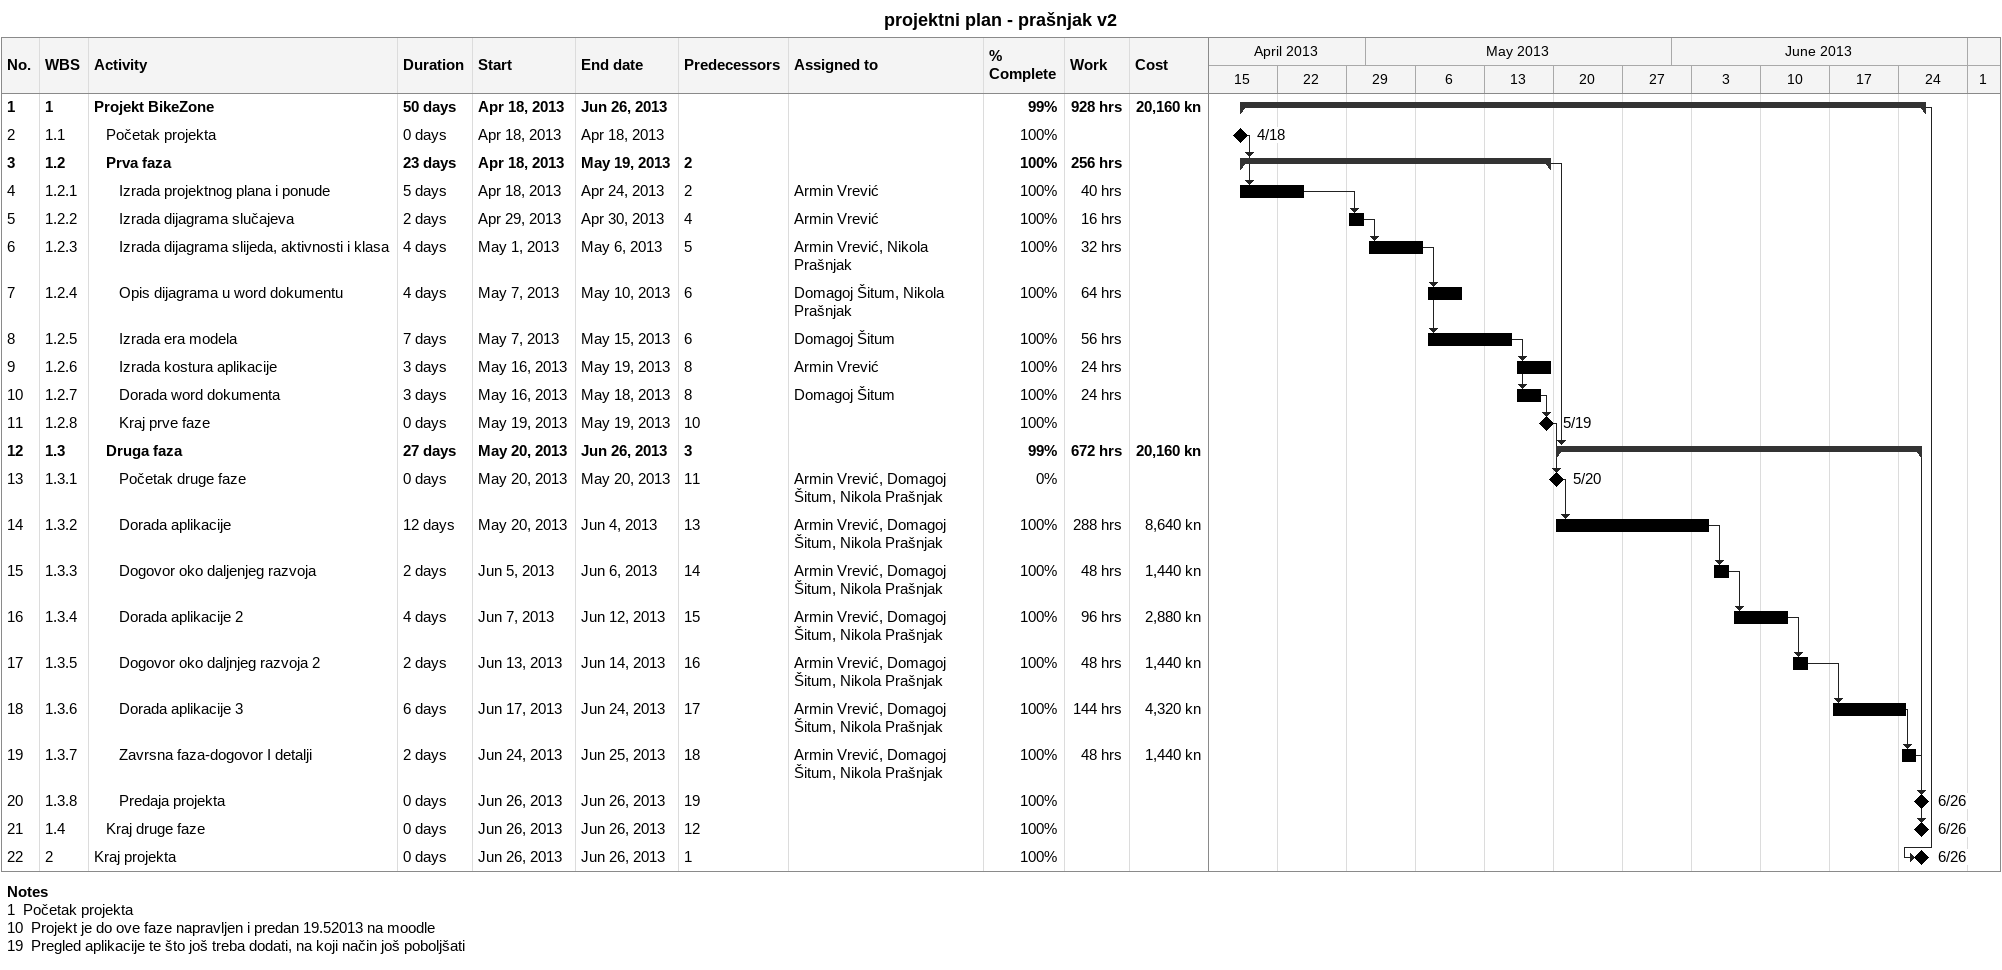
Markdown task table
projektni plan - prašnjak v2

| ID | WBS | Task | Duration | Start | Finish | Predecessors | Resources | % complete | Work (h) | Cost (kn) |
|---|---|---|---|---|---|---|---|---|---|---|
| 1 | 1 | **Projekt BikeZone** | 50d | 2013-04-18 | 2013-06-26 |  |  | 99 | 928 | 20160 |
| 2 | 1.1 | Početak projekta | 0d | 2013-04-18 | 2013-04-18 |  |  | 100 |  |  |
| 3 | 1.2 | **Prva faza** | 23d | 2013-04-18 | 2013-05-19 | 2 |  | 100 | 256 |  |
| 4 | 1.2.1 | Izrada projektnog plana i ponude | 5d | 2013-04-18 | 2013-04-24 | 2 | Armin Vrević | 100 | 40 |  |
| 5 | 1.2.2 | Izrada dijagrama slučajeva | 2d | 2013-04-29 | 2013-04-30 | 4 | Armin Vrević | 100 | 16 |  |
| 6 | 1.2.3 | Izrada dijagrama slijeda, aktivnosti i klasa | 4d | 2013-05-01 | 2013-05-06 | 5 | Armin Vrević, Nikola Prašnjak | 100 | 32 |  |
| 7 | 1.2.4 | Opis dijagrama u word dokumentu | 4d | 2013-05-07 | 2013-05-10 | 6 | Domagoj Šitum, Nikola Prašnjak | 100 | 64 |  |
| 8 | 1.2.5 | Izrada era modela | 7d | 2013-05-07 | 2013-05-15 | 6 | Domagoj Šitum | 100 | 56 |  |
| 9 | 1.2.6 | Izrada kostura aplikacije | 3d | 2013-05-16 | 2013-05-19 | 8 | Armin Vrević | 100 | 24 |  |
| 10 | 1.2.7 | Dorada word dokumenta | 3d | 2013-05-16 | 2013-05-18 | 8 | Domagoj Šitum | 100 | 24 |  |
| 11 | 1.2.8 | Kraj prve faze | 0d | 2013-05-19 | 2013-05-19 | 10 |  | 100 |  |  |
| 12 | 1.3 | **Druga faza** | 27d | 2013-05-20 | 2013-06-26 | 3 |  | 99 | 672 | 20160 |
| 13 | 1.3.1 | Početak druge faze | 0d | 2013-05-20 | 2013-05-20 | 11 | Armin Vrević, Domagoj Šitum, Nikola Prašnjak | 0 |  |  |
| 14 | 1.3.2 | Dorada aplikacije | 12d | 2013-05-20 | 2013-06-04 | 13 | Armin Vrević, Domagoj Šitum, Nikola Prašnjak | 100 | 288 | 8640 |
| 15 | 1.3.3 | Dogovor oko daljenjeg razvoja | 2d | 2013-06-05 | 2013-06-06 | 14 | Armin Vrević, Domagoj Šitum, Nikola Prašnjak | 100 | 48 | 1440 |
| 16 | 1.3.4 | Dorada aplikacije 2 | 4d | 2013-06-07 | 2013-06-12 | 15 | Armin Vrević, Domagoj Šitum, Nikola Prašnjak | 100 | 96 | 2880 |
| 17 | 1.3.5 | Dogovor oko daljnjeg razvoja 2 | 2d | 2013-06-13 | 2013-06-14 | 16 | Armin Vrević, Domagoj Šitum, Nikola Prašnjak | 100 | 48 | 1440 |
| 18 | 1.3.6 | Dorada aplikacije 3 | 6d | 2013-06-17 | 2013-06-24 | 17 | Armin Vrević, Domagoj Šitum, Nikola Prašnjak | 100 | 144 | 4320 |
| 19 | 1.3.7 | Zavrsna faza-dogovor I detalji | 2d | 2013-06-24 | 2013-06-25 | 18 | Armin Vrević, Domagoj Šitum, Nikola Prašnjak | 100 | 48 | 1440 |
| 20 | 1.3.8 | Predaja projekta | 0d | 2013-06-26 | 2013-06-26 | 19 |  | 100 |  |  |
| 21 | 1.4 | Kraj druge faze | 0d | 2013-06-26 | 2013-06-26 | 12 |  | 100 |  |  |
| 22 | 2 | Kraj projekta | 0d | 2013-06-26 | 2013-06-26 | 1 |  | 100 |  |  |

Notes
- 1: Početak projekta
- 10: Projekt je do ove faze napravljen i predan 19.52013 na moodle
- 19: Pregled aplikacije te što još treba dodati, na koji način još poboljšati
